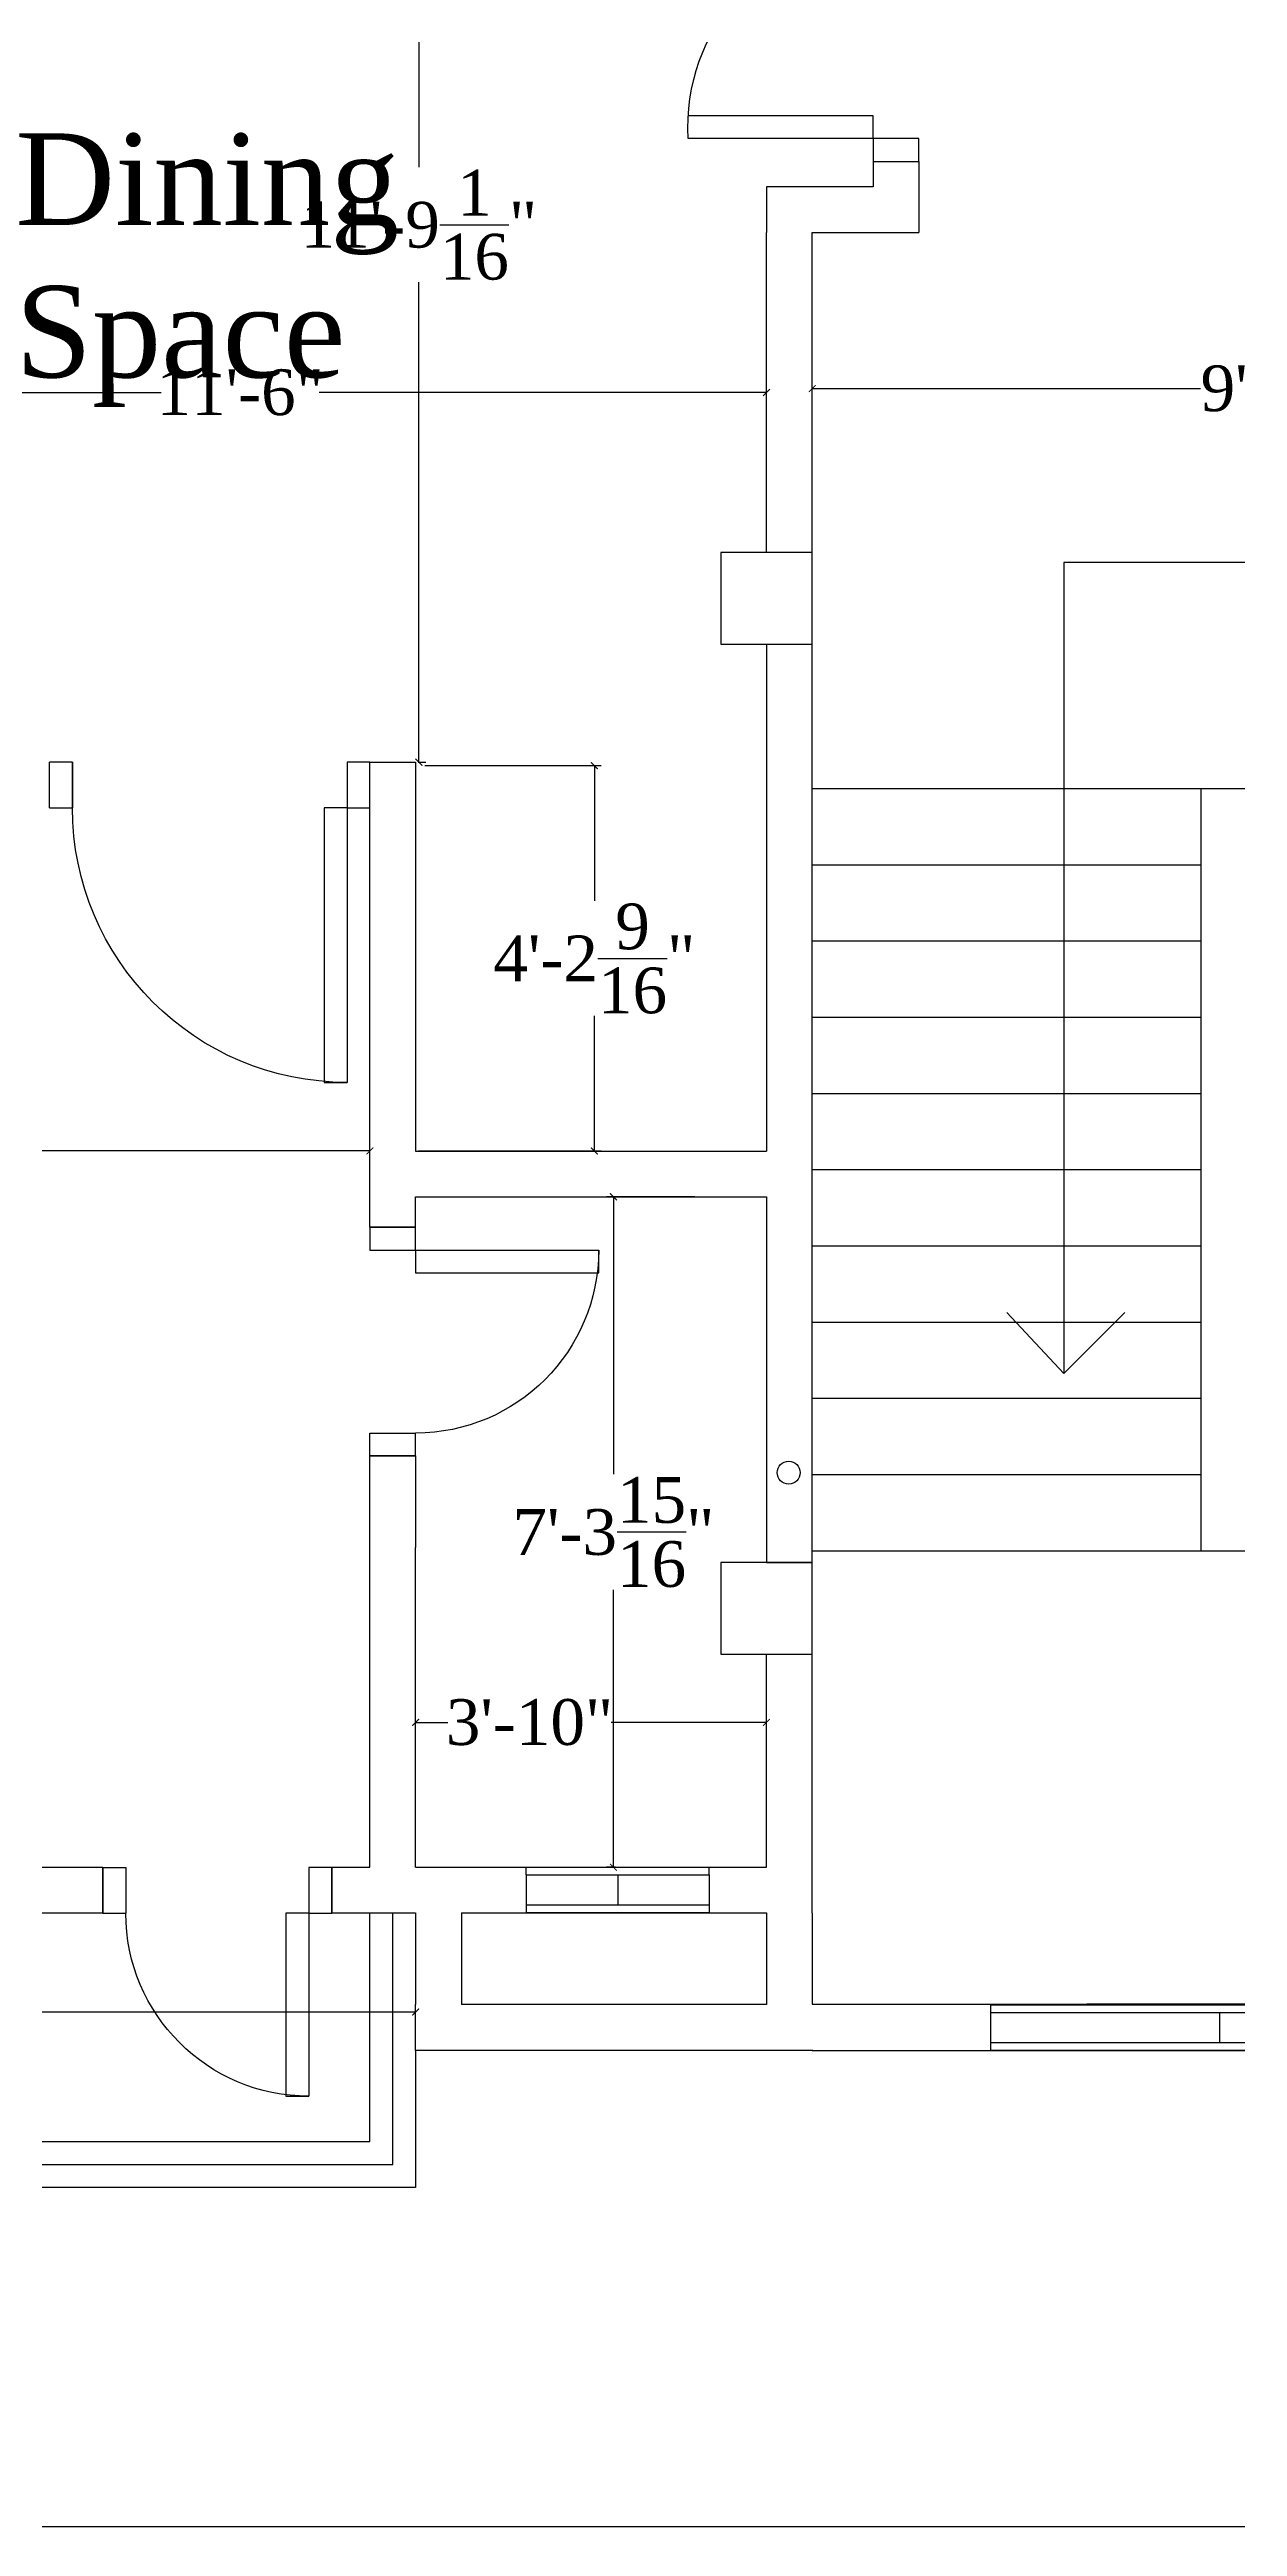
# Model space of a CAD drawing. Header units: inches. Extents: x -6149 to 7056, y -3395 to 4642.
# Drawn here: x 402.9 to 558.6, y 3998.7 to 4323.7 of the extents above; entities that cross this region are included whole.
import ezdxf

# ---------------------------------------------------------------- set-up
doc = ezdxf.new("R2010")
doc.units = ezdxf.units.IN
doc.header["$MEASUREMENT"] = 0
for name, color, linetype in [('Boundary', 18, 'Continuous'), ('Dimension', 8, 'Continuous'), ('GF_DOOR', 20, 'Continuous'), ('GF_Text', 253, 'Continuous'), ('GF_WIND', 20, 'Continuous'), ('PILLAR', 152, 'Continuous'), ('Veranda', 140, 'Continuous')]:
    doc.layers.add(name, color=color, linetype=linetype)
doc.styles.get("Standard").update_dxf_attribs({"font": 'times.ttf', "height": 6})
doc.dimstyles.get("Standard").update_dxf_attribs({"dimscale": 5, "dimtxt": 0.18, "dimasz": 0.18, "dimexe": 0.18, "dimexo": 0.0625, "dimgap": 0.09, "dimtad": 0, "dimtih": 1, "dimtoh": 1, "dimdec": 4, "dimzin": 0, "dimdsep": 46, "dimlunit": 4, "dimtxsty": 'Standard', "dimblk": 'ARCHTICK', "dimcen": 0.09, "dimadec": 0, "dimazin": 0, "dimtfac": 1, "dimtdec": 4, "dimtofl": 0, "dimtmove": 0, "dimatfit": 3, "dimfxl": 1, "dimtolj": 1, "dimtzin": 0, "dimarcsym": 0})

# ---------------------------------------------------------------- blocks, each defined once
blk = doc.blocks.new('door_kit_toi')
at = {"layer": 'GF_DOOR'}
for p, q in [((-1236, 2648.5), (-1236, 2672.5)), ((-1236, 2672.5), (-1233, 2672.5)), ((-1233, 2648.5), (-1233, 2672.5)), ((-1260, 2648.5), (-1260, 2642.5)), ((-1260, 2648.5), (-1257, 2648.5)), ((-1257, 2642.5), (-1257, 2648.5)), ((-1233, 2648.5), (-1236, 2648.5)), ((-1233, 2642.5), (-1233, 2648.5)), ((-1233, 2648.5), (-1230, 2648.5)), ((-1230, 2648.5), (-1230, 2642.5)), ((-1260, 2642.5), (-1257, 2642.5)), ((-1230, 2642.5), (-1233, 2642.5))]:
    blk.add_line(p, q, dxfattribs=at)
blk.add_arc((-1233, 2648.5), 24, 90, 180, dxfattribs=at)
blk = doc.blocks.new('GF_DOOR_6')
at = {"layer": 'GF_DOOR'}
for p, q in [((-1358.5, 2842.5), (-1358.5, 2848.5)), ((-1358.5, 2848.5), (-1355.5, 2848.5)), ((-1355.5, 2848.5), (-1355.5, 2842.5)), ((-1319.5, 2848.5), (-1319.5, 2842.5)), ((-1319.5, 2842.5), (-1319.5, 2848.5)), ((-1319.5, 2848.5), (-1316.5, 2848.5)), ((-1316.5, 2842.5), (-1316.5, 2848.5)), ((-1355.5, 2842.5), (-1358.5, 2842.5)), ((-1355.5, 2842.5), (-1355.5, 2806.5)), ((-1355.5, 2842.5), (-1352.5, 2842.5)), ((-1352.5, 2842.5), (-1352.5, 2806.5)), ((-1316.5, 2842.5), (-1319.5, 2842.5)), ((-1352.5, 2806.5), (-1355.5, 2806.5))]:
    blk.add_line(p, q, dxfattribs=at)
blk.add_arc((-1355.5, 2842.5), 36, 270, 0, dxfattribs=at)
blk = doc.blocks.new('Toilet_window')
at = {"layer": 'GF_WIND'}
for p, q in [((-2114.5, 2652), (-2114.5, 2676)), ((-2113.5, 2676), (-2114.5, 2676)), ((-2113.5, 2652), (-2113.5, 2676)), ((-2109.5, 2676), (-2113.5, 2676)), ((-2109.5, 2676), (-2109.5, 2652)), ((-2109.5, 2676), (-2108.5, 2676)), ((-2108.5, 2676), (-2108.5, 2652)), ((-2109.5, 2664), (-2113.5, 2664)), ((-2113.5, 2652), (-2114.5, 2652)), ((-2109.5, 2652), (-2113.5, 2652)), ((-2109.5, 2652), (-2108.5, 2652))]:
    blk.add_line(p, q, dxfattribs=at)
blk = doc.blocks.new('GF_DOOR6')
at = {"layer": 'GF_WIND'}
for p, q in [((-2086.3, 2670.47), (-2026.3, 2670.47)), ((-2086.3, 2664.47), (-2086.3, 2670.47)), ((-2086.3, 2669.47), (-2026.3, 2669.47)), ((-2056.3, 2669.47), (-2056.3, 2665.47)), ((-2026.3, 2670.47), (-2026.3, 2664.47)), ((-2026.3, 2665.47), (-2086.3, 2665.47)), ((-2026.3, 2664.47), (-2086.3, 2664.47))]:
    blk.add_line(p, q, dxfattribs=at)
blk = doc.blocks.new('_ArchTick')
at = {"color": 0, "linetype": 'ByBlock', "const_width": 0.15}
blk.add_lwpolyline([(-0.5, -0.5), (0.5, 0.5)], dxfattribs=at)
blk = doc.blocks.new('*D122')
at = {"layer": 'Dimension', "color": 0, "lineweight": -2}
for p, q in [((292.83, 4179.47), (292.83, 4180.06)), ((292.83, 4179.16), (354.61, 4179.16)), ((444.9, 4179.16), (383.13, 4179.16)), ((444.9, 4179.47), (444.9, 4180.06))]:
    blk.add_line(p, q, dxfattribs=at)
at = {"layer": 'Dimension', "color": 0, "lineweight": -2, "xscale": 0.8999999999999999, "yscale": 0.8999999999999999, "zscale": 0.8999999999999999, "rotation": 180}
blk.add_blockref('_ArchTick', (292.83, 4179.16), dxfattribs=at)
at = {"layer": 'Dimension', "color": 0, "lineweight": -2, "xscale": 0.8999999999999999, "yscale": 0.8999999999999999, "zscale": 0.8999999999999999}
blk.add_blockref('_ArchTick', (444.9, 4179.16), dxfattribs=at)
at = {"layer": 'Dimension', "color": 0, "insert": (368.87, 4179.16), "char_height": 6, "attachment_point": 5}
blk.add_mtext('\\A1;12\'-8{\\H1.000000x;\\S1/16;}"', dxfattribs=at)
blk = doc.blocks.new('*D124')
at = {"layer": 'Dimension', "color": 0, "lineweight": -2}
for p, q in [((286.83, 4066.52), (286.83, 4067.1)), ((286.83, 4066.2), (354.61, 4066.2)), ((450.9, 4066.2), (383.13, 4066.2)), ((450.9, 4066.52), (450.9, 4067.1))]:
    blk.add_line(p, q, dxfattribs=at)
at = {"layer": 'Dimension', "color": 0, "lineweight": -2, "xscale": 0.8999999999999999, "yscale": 0.8999999999999999, "zscale": 0.8999999999999999, "rotation": 180}
blk.add_blockref('_ArchTick', (286.83, 4066.2), dxfattribs=at)
at = {"layer": 'Dimension', "color": 0, "lineweight": -2, "xscale": 0.8999999999999999, "yscale": 0.8999999999999999, "zscale": 0.8999999999999999}
blk.add_blockref('_ArchTick', (450.9, 4066.2), dxfattribs=at)
at = {"layer": 'Dimension', "color": 0, "insert": (368.87, 4066.2), "char_height": 6, "attachment_point": 5}
blk.add_mtext('\\A1;13\'-8{\\H1.000000x;\\S1/16;}"', dxfattribs=at)
blk = doc.blocks.new('*D132')
at = {"layer": 'Dimension', "color": 0, "lineweight": -2}
for p, q in [((487.52, 4173.16), (475.93, 4173.16)), ((476.83, 4173.16), (476.83, 4136.78)), ((476.83, 4085.2), (476.83, 4121.58)), ((477.09, 4085.2), (475.93, 4085.2))]:
    blk.add_line(p, q, dxfattribs=at)
at = {"layer": 'Dimension', "color": 0, "lineweight": -2, "xscale": 0.8999999999999999, "yscale": 0.8999999999999999, "zscale": 0.8999999999999999}
for p, rotation in [((476.83, 4173.16), 90), ((476.83, 4085.2), 270)]:
    blk.add_blockref('_ArchTick', p, dxfattribs=dict(at, rotation=rotation))
at = {"layer": 'Dimension', "color": 0, "insert": (476.83, 4129.18), "char_height": 6, "attachment_point": 5}
blk.add_mtext('\\A1;7\'-3{\\H1.000000x;\\S15/16;}"', dxfattribs=at)
blk = doc.blocks.new('*D98')
at = {"layer": 'Dimension', "color": 0, "lineweight": -2}
for p, q in [((450.9, 4099.49), (450.9, 4105.1)), ((450.9, 4104.2), (455.13, 4104.2)), ((496.9, 4104.2), (476.54, 4104.2)), ((496.9, 4099.49), (496.9, 4105.1))]:
    blk.add_line(p, q, dxfattribs=at)
at = {"layer": 'Dimension', "color": 0, "lineweight": -2, "xscale": 0.8999999999999999, "yscale": 0.8999999999999999, "zscale": 0.8999999999999999, "rotation": 180}
blk.add_blockref('_ArchTick', (450.9, 4104.2), dxfattribs=at)
at = {"layer": 'Dimension', "color": 0, "lineweight": -2, "xscale": 0.8999999999999999, "yscale": 0.8999999999999999, "zscale": 0.8999999999999999}
blk.add_blockref('_ArchTick', (496.9, 4104.2), dxfattribs=at)
at = {"layer": 'Dimension', "color": 0, "insert": (465.83, 4104.2), "char_height": 6, "attachment_point": 5}
blk.add_mtext('\\A1;3\'-10"', dxfattribs=at)
blk = doc.blocks.new('*D117')
at = {"layer": 'Dimension', "color": 0, "lineweight": -2}
for p, q in [((451.21, 4371.21), (452.23, 4371.21)), ((451.33, 4371.21), (451.33, 4308.23)), ((451.33, 4230.16), (451.33, 4293.13)), ((451.21, 4230.16), (452.23, 4230.16))]:
    blk.add_line(p, q, dxfattribs=at)
at = {"layer": 'Dimension', "color": 0, "lineweight": -2, "xscale": 0.8999999999999999, "yscale": 0.8999999999999999, "zscale": 0.8999999999999999}
for p, rotation in [((451.33, 4371.21), 90), ((451.33, 4230.16), 270)]:
    blk.add_blockref('_ArchTick', p, dxfattribs=dict(at, rotation=rotation))
at = {"layer": 'Dimension', "color": 0, "insert": (451.33, 4300.68), "char_height": 6, "attachment_point": 5}
blk.add_mtext('\\A1;11\'-9{\\H1.000000x;\\S1/16;}"', dxfattribs=at)
blk = doc.blocks.new('*D118')
at = {"layer": 'Dimension', "color": 0, "lineweight": -2}
for p, q in [((496.9, 4278.97), (496.9, 4279.56)), ((358.9, 4278.84), (358.9, 4277.76)), ((358.9, 4278.66), (417.54, 4278.66)), ((496.9, 4278.66), (438.26, 4278.66))]:
    blk.add_line(p, q, dxfattribs=at)
at = {"layer": 'Dimension', "color": 0, "lineweight": -2, "xscale": 0.8999999999999999, "yscale": 0.8999999999999999, "zscale": 0.8999999999999999, "rotation": 180}
blk.add_blockref('_ArchTick', (358.9, 4278.66), dxfattribs=at)
at = {"layer": 'Dimension', "color": 0, "lineweight": -2, "xscale": 0.8999999999999999, "yscale": 0.8999999999999999, "zscale": 0.8999999999999999}
blk.add_blockref('_ArchTick', (496.9, 4278.66), dxfattribs=at)
at = {"layer": 'Dimension', "color": 0, "insert": (427.9, 4278.66), "char_height": 6, "attachment_point": 5}
blk.add_mtext('\\A1;11\'-6"', dxfattribs=at)
blk = doc.blocks.new('*D119')
at = {"layer": 'Dimension', "color": 0, "lineweight": -2}
for p, q in [((452.1, 4229.71), (475.23, 4229.71)), ((474.33, 4229.71), (474.33, 4211.98)), ((474.33, 4179.16), (474.33, 4196.88)), ((451.21, 4179.16), (475.23, 4179.16))]:
    blk.add_line(p, q, dxfattribs=at)
at = {"layer": 'Dimension', "color": 0, "lineweight": -2, "xscale": 0.8999999999999999, "yscale": 0.8999999999999999, "zscale": 0.8999999999999999}
for p, rotation in [((474.33, 4229.71), 90), ((474.33, 4179.16), 270)]:
    blk.add_blockref('_ArchTick', p, dxfattribs=dict(at, rotation=rotation))
at = {"layer": 'Dimension', "color": 0, "insert": (474.33, 4204.43), "char_height": 6, "attachment_point": 5}
blk.add_mtext('\\A1;4\'-2{\\H1.000000x;\\S9/16;}"', dxfattribs=at)
blk = doc.blocks.new('*D120')
at = {"layer": 'Dimension', "color": 0, "lineweight": -2}
for p, q in [((502.9, 4278.97), (502.9, 4280.08)), ((610.9, 4279.49), (610.9, 4280.08)), ((502.9, 4279.18), (553.8, 4279.18)), ((610.9, 4279.18), (560, 4279.18))]:
    blk.add_line(p, q, dxfattribs=at)
at = {"layer": 'Dimension', "color": 0, "lineweight": -2, "xscale": 0.8999999999999999, "yscale": 0.8999999999999999, "zscale": 0.8999999999999999, "rotation": 180}
blk.add_blockref('_ArchTick', (502.9, 4279.18), dxfattribs=at)
at = {"layer": 'Dimension', "color": 0, "lineweight": -2, "xscale": 0.8999999999999999, "yscale": 0.8999999999999999, "zscale": 0.8999999999999999}
blk.add_blockref('_ArchTick', (610.9, 4279.18), dxfattribs=at)
at = {"layer": 'Dimension', "color": 0, "insert": (556.9, 4279.18), "char_height": 6, "attachment_point": 5}
blk.add_mtext("\\A1;9'", dxfattribs=at)
blk = doc.blocks.new('large_door')
at = {"layer": 'GF_DOOR'}
for p, q in [((0, 6), (0, 30.25)), ((3, 30.25), (0, 30.25)), ((3, 6), (3, 30.25)), ((51.5, 6), (51.5, 30.25)), ((54.5, 6), (54.5, 30.25)), ((0, 6), (-3, 6)), ((-3, 6), (-3, 0)), ((0, 0), (0, 6)), ((0, 6), (3, 6)), ((54.5, 6), (51.5, 6)), ((54.5, 6), (57.5, 6)), ((54.5, 0), (54.5, 6)), ((57.5, 6), (57.5, 0)), ((-3, 0), (0, 0)), ((57.5, 0), (54.5, 0))]:
    blk.add_line(p, q, dxfattribs=at)
for centre, start, end in [((1.5, 4.5), 3.3339, 93.3339), ((53, 4.5), 86.6661, 176.6661)]:
    blk.add_arc(centre, 25.79, start, end, dxfattribs=at)

msp = doc.modelspace()

# ---------------------------------------------------------------- linework, layer by layer
for p, q in [((510.89379, 4308.98022), (510.89379, 4305.65599)), ((516.89379, 4308.98022), (516.89379, 4299.65599)), ((496.89914, 4257.65599), (496.89914, 4299.65599)), ((502.89914, 4299.65599), (516.89379, 4299.65599)), ((502.89914, 4257.65599), (502.89914, 4299.65599)), ((502.89914, 4125.156), (502.89914, 4257.65599)), ((496.89914, 4245.656), (496.89914, 4179.156)), ((444.89914, 4224.15599), (444.89914, 4230.15599)), ((444.89914, 4230.15599), (450.89914, 4230.15599)), ((450.89914, 4230.15599), (450.89914, 4200.15599)), ((502.89914, 4226.71836), (550.89914, 4226.71836)), ((550.89914, 4226.71836), (562.89914, 4226.71836)), ((553.89914, 4126.71836), (553.89914, 4226.71836)), ((444.89914, 4200.15599), (444.89914, 4224.15599)), ((502.89914, 4216.71836), (553.89914, 4216.71836)), ((502.89914, 4206.71836), (553.89914, 4206.71836)), ((444.89914, 4179.156), (444.89914, 4200.15599)), ((450.89914, 4200.15599), (450.89914, 4179.156)), ((502.89914, 4196.71836), (553.89914, 4196.71836)), ((502.89914, 4186.71836), (553.89914, 4186.71836)), ((444.89914, 4169.15599), (444.89914, 4179.156)), ((450.89914, 4179.156), (496.89914, 4179.156)), ((502.89914, 4176.71836), (553.89914, 4176.71836)), ((450.89914, 4169.15599), (450.89914, 4173.156)), ((450.89914, 4173.156), (496.89914, 4173.156)), ((496.89914, 4173.156), (496.89914, 4125.156)), ((444.89914, 4169.15599), (450.89914, 4169.15599)), ((502.89914, 4166.71836), (553.89914, 4166.71836)), ((502.89914, 4156.71836), (553.89914, 4156.71836)), ((502.89914, 4146.71836), (553.89914, 4146.71836)), ((444.89914, 4127.15599), (444.89914, 4139.15599)), ((444.89914, 4139.15599), (450.89914, 4139.15599)), ((450.89914, 4139.15599), (450.89914, 4127.15599)), ((502.89914, 4136.71836), (553.89914, 4136.71836)), ((444.89914, 4113.156), (444.89914, 4127.15599)), ((450.89914, 4113.156), (450.89914, 4127.15599)), ((496.89914, 4125.156), (502.89914, 4125.156)), ((502.89914, 4126.71836), (550.89914, 4126.71836)), ((550.89914, 4126.71836), (559.89914, 4126.71836)), ((444.89914, 4085.20462), (444.89914, 4113.156)), ((450.89914, 4085.20462), (450.89914, 4113.156)), ((496.89914, 4085.20462), (496.89914, 4113.156)), ((502.89914, 4085.15599), (502.89914, 4113.156)), ((292.83436, 4085.20462), (409.89914, 4085.20462)), ((409.89914, 4085.20462), (409.89914, 4079.20462)), ((439.89914, 4085.20462), (444.89914, 4085.20462)), ((439.89914, 4085.20462), (439.89914, 4079.20462)), ((450.89914, 4085.20462), (496.89914, 4085.20462)), ((502.89914, 4079.15599), (502.89914, 4085.15599)), ((292.83436, 4079.20462), (409.89914, 4079.20462)), ((439.89914, 4079.20462), (444.89914, 4079.20462)), ((444.89914, 4079.20462), (450.89914, 4079.20462)), ((450.89914, 4079.20462), (450.89914, 4067.20462)), ((456.89914, 4079.20462), (496.89914, 4079.20462)), ((456.89914, 4079.20462), (456.89914, 4067.20462)), ((496.89914, 4079.20462), (496.89914, 4067.20462)), ((502.89914, 4079.15599), (502.89914, 4067.2526)), ((450.89914, 4061.15599), (450.89914, 4067.20462)), ((496.89914, 4067.20462), (456.89914, 4067.20462)), ((502.89914, 4067.2526), (538.89914, 4067.2526)), ((538.89914, 4067.25953), (610.89914, 4067.25953)), ((450.89914, 4061.15599), (450.89914, 4043.20462)), ((502.89914, 4061.15599), (450.89914, 4061.15599)), ((502.89914, 4061.2526), (502.89914, 4061.15599)), ((502.89914, 4061.15599), (610.89914, 4061.15599)), ((450.89914, 4043.20462), (286.83436, 4043.20462))]:
    msp.add_line(p, q)
msp.add_circle((499.81487, 4136.96049), 1.5)
at = {"layer": 'Boundary'}
msp.add_line((232.15078, 3998.71546), (925.69122, 3998.71546), dxfattribs=at)
at = {"layer": 'Dimension', "color": 7}
for p, q in [((496.89914, 4305.65599), (496.89914, 4299.65599)), ((510.89379, 4305.65599), (496.89914, 4305.65599)), ((516.89914, 4305.65599), (516.89379, 4305.65599))]:
    msp.add_line(p, q, dxfattribs=at)
at = {"layer": 'GF_Text'}
for p, q in [((596.36304, 4256.36886), (535.89914, 4256.36886)), ((535.89914, 4256.36886), (535.89914, 4149.9674)), ((535.89914, 4149.9674), (528.39914, 4157.9674)), ((535.89914, 4149.9674), (543.89914, 4157.9674))]:
    msp.add_line(p, q, dxfattribs=at)
at = {"layer": 'PILLAR'}
for points in [[(490.89914, 4245.656), (502.89914, 4245.656), (502.89914, 4257.656), (490.89914, 4257.656)], [(490.89914, 4113.156), (502.89914, 4113.156), (502.89914, 4125.156), (490.89914, 4125.156)]]:
    msp.add_lwpolyline(points, close=True, dxfattribs=at)
at = {"layer": 'Veranda'}
for p, q in [((444.89914, 4049.20462), (444.89914, 4079.20462)), ((447.89914, 4049.20462), (447.89914, 4079.20462)), ((292.83436, 4049.20462), (444.89914, 4049.20462)), ((447.89914, 4046.20462), (447.89914, 4049.20462)), ((292.83436, 4046.20462), (444.89914, 4046.20462)), ((444.89914, 4046.20462), (447.89914, 4046.20462))]:
    msp.add_line(p, q, dxfattribs=at)

# ---------------------------------------------------------------- block references
at = {"xscale": -1, "rotation": 90}
msp.add_blockref('large_door', (516.89379, 4366.48022), dxfattribs=at)
at = {"layer": 'GF_DOOR', "xscale": -1}
msp.add_blockref('GF_DOOR_6', (-913.60085, 1381.656), dxfattribs=at)
for p, rotation in [((-2197.60086, 5399.15599), 270), ((1669.89914, 6727.65599), 180)]:
    msp.add_blockref('door_kit_toi', p, dxfattribs=dict(at, rotation=rotation))
at = {"layer": 'GF_WIND'}
for name, p, rotation in [('Toilet_window', (3141.39914, 6193.70462), 90), ('GF_DOOR6', (-1499.96803, 6731.62334), 180)]:
    msp.add_blockref(name, p, dxfattribs=dict(at, rotation=rotation))

# ---------------------------------------------------------------- texts
at = {"layer": 'GF_Text', "insert": (398.39914, 4312.65599), "char_height": 12, "width": 82.5, "attachment_point": 1}
msp.add_mtext('Dining\\PSpace', dxfattribs=at)

# ---------------------------------------------------------------- dimensions: what is measured, and where the dimension line sits
at = {"layer": 'Dimension'}
for base, p1, p2, picture, middle in [((451.33437, 4371.20707), (450.89914, 4230.15599), (450.89914, 4371.20707), '*D117', (451.33437, 4300.68153)), ((476.83437, 4085.20462), (487.83437, 4173.156), (477.39914, 4085.20462), '*D132', (476.83437, 4129.18031))]:
    dim = msp.add_linear_dim(base=base, p1=p1, p2=p2, angle=90, dimstyle='Standard', dxfattribs=at)
    dim.commit()
    dim.dimension.update_dxf_attribs({"geometry": picture, "text_midpoint": middle})
for base, p1, p2, picture, middle in [((610.89914, 4279.18051), (502.89914, 4278.65599), (610.89914, 4279.18051), '*D120', (556.89914, 4279.18051)), ((496.89914, 4278.65599), (358.89914, 4279.15599), (496.89914, 4278.65599), '*D118', (427.89914, 4278.65599)), ((444.89914, 4179.156), (292.83436, 4179.156), (444.89914, 4179.156), '*D122', (368.86675, 4179.156)), ((450.89914, 4066.20463), (286.83436, 4066.20463), (450.89914, 4066.20463), '*D124', (368.86675, 4066.20463))]:
    dim = msp.add_linear_dim(base=base, p1=p1, p2=p2, dimstyle='Standard', dxfattribs=at)
    dim.commit()
    dim.dimension.update_dxf_attribs({"geometry": picture, "text_midpoint": middle})
dim = msp.add_linear_dim(base=(474.33437, 4179.156), p1=(451.78437, 4229.70599), p2=(450.89914, 4179.156), angle=90, dimstyle='Standard', dxfattribs=at)
dim.commit()
dim.dimension.update_dxf_attribs({"geometry": '*D119', "text_midpoint": (474.33437, 4204.43099), "dimtype": 160})
dim = msp.add_linear_dim(base=(496.89914, 4104.20463), p1=(450.89914, 4099.18031), p2=(496.89914, 4099.18031), dimstyle='Standard', dxfattribs=at)
dim.commit()
dim.dimension.update_dxf_attribs({"geometry": '*D98', "text_midpoint": (465.83437, 4104.20463), "dimtype": 160})

doc.saveas('drawing.dxf')
